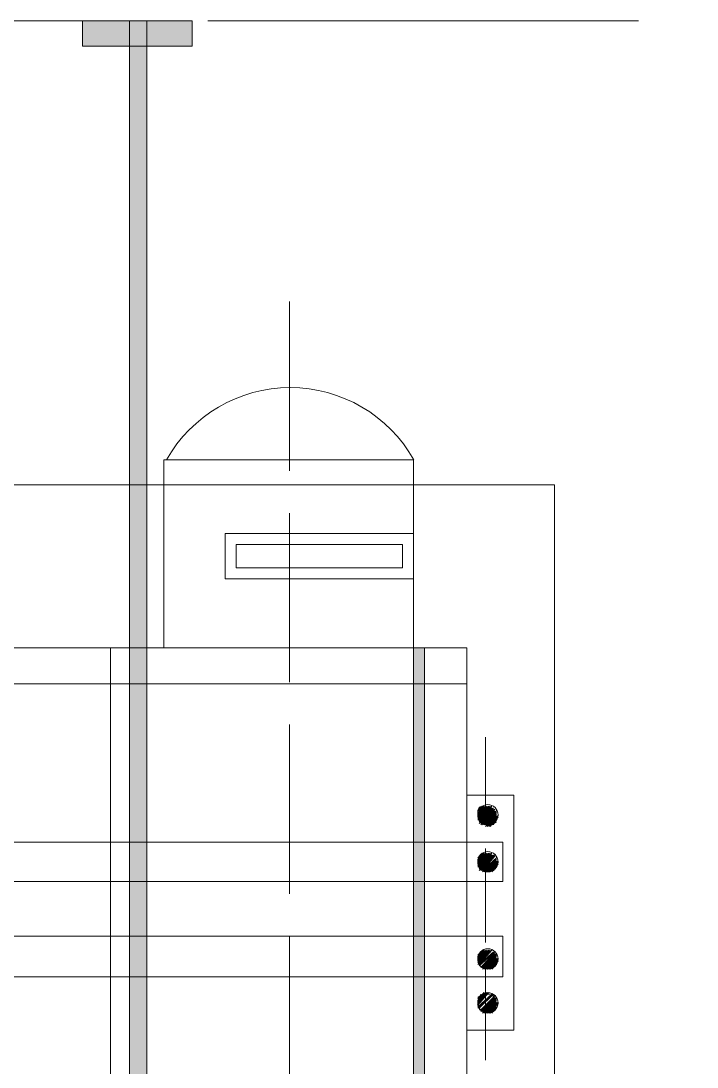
# Model space of a CAD drawing. Header units: inches. Extents: x 2602 to 127694, y 109 to 91908.
# Drawn here: x 20564 to 21978, y 29485 to 31674 of the extents above; entities that cross this region are included whole.
import ezdxf

# ---------------------------------------------------------------- set-up
doc = ezdxf.new("R2010")
doc.units = ezdxf.units.IN
doc.header["$MEASUREMENT"] = 0
doc.linetypes.add('PDF_IMPORT', pattern=[1, 0.8, -0.2])
doc.layers.add('PDF_Geometry', color=7, linetype='Continuous')
doc.layers.add('PDF_Solid Fills', color=7, linetype='Continuous', true_color=0x724639)

msp = doc.modelspace()

# ---------------------------------------------------------------- hatches: boundary and pattern name
at = {"layer": 'PDF_Solid Fills', "transparency": 33554559}
msp.add_hatch(color=1, dxfattribs=at).paths.add_polyline_path([(20921.9, 31674.3), (20692.3, 31674.3), (20692.3, 31621.8), (20790.7, 31621.8), (20790.7, 26724.5), (20692.3, 26724.5), (20692.3, 26672), (20921.9, 26672), (20921.9, 26724.5), (20826.8, 26724.5), (20826.8, 31621.8), (20921.9, 31621.8)])
at = {"layer": 'PDF_Solid Fills', "true_color": 0xb85b72, "transparency": 33554559}
msp.add_hatch(color=13, dxfattribs=at).paths.add_polyline_path([(21407.4, 30362.2), (21384.4, 30362.2), (21384.4, 28007.1), (21407.4, 28007.1)])

# ---------------------------------------------------------------- linework, layer by layer
at = {"layer": 'PDF_Geometry', "color": 30, "linetype": 'PDF_IMPORT', "lineweight": 0, "ltscale": 1125.093782, "true_color": 0xff7f00}
msp.add_lwpolyline([(11954, 31674.3), (103309.6, 31674.3)], dxfattribs=at)
at = {"layer": 'PDF_Geometry', "color": 1, "lineweight": 0}
msp.add_lwpolyline([(20692.3, 31674.3), (20921.9, 31674.3), (20921.9, 31621.8), (20692.3, 31621.8)], close=True, dxfattribs=at)
msp.add_lwpolyline([(20826.8, 31674.3), (20826.8, 26724.5), (20790.7, 26724.5), (20790.7, 31674.3)], dxfattribs=at)
at = {"layer": 'PDF_Geometry', "linetype": 'PDF_IMPORT', "lineweight": 0, "ltscale": 442.821168}
msp.add_lwpolyline([(21125.3, 31087.1), (21125.3, 27203.4)], dxfattribs=at)
at = {"layer": 'PDF_Geometry', "color": 132, "lineweight": 0, "true_color": 0x00b8b8}
msp.add_lwpolyline([(20862.9, 30362.2), (20862.9, 30755.8), (21384.4, 30755.8), (21384.4, 30362.2)], dxfattribs=at)
at = {"layer": 'PDF_Geometry', "color": 13, "lineweight": 0, "true_color": 0xb85b5b}
msp.add_lwpolyline([(18986.6, 30703.4), (21679.6, 30703.4), (21679.6, 27787.3), (18986.6, 27787.3)], close=True, dxfattribs=at)
at = {"layer": 'PDF_Geometry', "color": 13, "lineweight": 0, "true_color": 0xb85b72}
for points in [[(20990.8, 30601.7), (21384.4, 30601.7), (21384.4, 30506.6), (20990.8, 30506.6)], [(21013.8, 30578.7), (21361.5, 30578.7), (21361.5, 30529.5), (21013.8, 30529.5)], [(21384.4, 28007.1), (21384.4, 30362.2)], [(21384.4, 28007.1), (21384.4, 30362.2)], [(21407.4, 28007.1), (21407.4, 30362.2)], [(21407.4, 28007.1), (21407.4, 30362.2)]]:
    msp.add_lwpolyline(points, close=True, dxfattribs=at)
at = {"layer": 'PDF_Geometry', "lineweight": 0}
msp.add_lwpolyline([(19186.7, 30362.2), (21496, 30362.2), (21496, 30286.8), (19186.7, 30286.8)], close=True, dxfattribs=at)
at = {"layer": 'PDF_Geometry', "color": 123, "lineweight": 0, "true_color": 0x5bb8b8}
msp.add_lwpolyline([(20751.4, 30362.2), (21496, 30362.2), (21496, 28007.1), (20751.4, 28007.1)], close=True, dxfattribs=at)
at = {"layer": 'PDF_Geometry', "color": 13, "lineweight": 0, "true_color": 0xb85b72}
msp.add_lwpolyline([(21384.4, 30362.2), (21384.4, 28007.1)], dxfattribs=at)
msp.add_lwpolyline([(21384.4, 30362.2), (21384.4, 28007.1)], dxfattribs=at)
msp.add_lwpolyline([(21384.4, 30362.2), (21384.4, 28007.1)], dxfattribs=at)
msp.add_lwpolyline([(21384.4, 30362.2), (21384.4, 28007.1)], dxfattribs=at)
at = {"layer": 'PDF_Geometry', "linetype": 'PDF_IMPORT', "lineweight": 0, "ltscale": 246.01176}
msp.add_lwpolyline([(21535.3, 29499.5), (21535.3, 30175.3)], dxfattribs=at)
at = {"layer": 'PDF_Geometry', "color": 242, "lineweight": 0, "true_color": 0xdd0037}
for points in [[(21496, 30053.9), (21594.4, 30053.9), (21594.4, 29561.9), (21496, 29561.9)], [(21518.9, 30001.4), (21548.4, 30030.9), (21518.9, 30001.4), (21548.4, 30030.9), (21518.9, 30001.4), (21548.4, 30030.9), (21518.9, 30001.4), (21548.4, 30030.9), (21518.9, 30001.4), (21548.4, 30030.9), (21518.9, 30001.4), (21548.4, 30030.9), (21518.9, 30001.4), (21548.4, 30030.9), (21518.9, 30001.4), (21548.4, 30027.6), (21518.9, 30001.4), (21548.4, 30027.6), (21518.9, 30001.4), (21548.4, 30027.6), (21518.9, 30001.4), (21548.4, 30027.6)], [(21522.2, 29994.8), (21551.7, 30024.4), (21522.2, 29994.8), (21555, 30024.4), (21522.2, 29994.8), (21555, 30024.4)], [(21528.8, 29991.6), (21558.3, 30021.1), (21528.8, 29991.6), (21558.3, 30021.1), (21528.8, 29991.6), (21558.3, 30021.1), (21528.8, 29991.6), (21558.3, 30021.1), (21528.8, 29991.6), (21558.3, 30021.1), (21528.8, 29991.6), (21558.3, 30021.1), (21528.8, 29991.6), (21558.3, 30021.1), (21528.8, 29991.6), (21558.3, 30021.1), (21528.8, 29991.6), (21558.3, 30021.1), (21528.8, 29991.6), (21558.3, 30021.1), (21528.8, 29991.6), (21558.3, 30021.1), (21528.8, 29991.6), (21558.3, 30017.8), (21528.8, 29991.6), (21558.3, 30017.8)], [(21518.9, 29903), (21548.4, 29932.5), (21518.9, 29903), (21548.4, 29932.5), (21518.9, 29903), (21548.4, 29932.5), (21518.9, 29903), (21548.4, 29932.5), (21518.9, 29903), (21548.4, 29932.5), (21518.9, 29903), (21548.4, 29932.5), (21518.9, 29903), (21548.4, 29932.5), (21518.9, 29903), (21548.4, 29932.5), (21518.9, 29903), (21548.4, 29932.5), (21518.9, 29903), (21548.4, 29932.5)], [(21522.2, 29903), (21548.4, 29932.5), (21522.2, 29903), (21548.4, 29932.5), (21522.2, 29903), (21548.4, 29929.2), (21522.2, 29903), (21551.7, 29929.2)], [(21528.8, 29896.4), (21558.3, 29922.7), (21528.8, 29896.4), (21558.3, 29922.7)], [(21528.8, 29893.2), (21558.3, 29922.7), (21528.8, 29893.2), (21558.3, 29922.7), (21528.8, 29893.2), (21558.3, 29922.7), (21528.8, 29893.2), (21558.3, 29922.7), (21528.8, 29893.2), (21558.3, 29922.7), (21528.8, 29893.2), (21558.3, 29922.7), (21528.8, 29893.2), (21558.3, 29922.7), (21528.8, 29893.2), (21558.3, 29922.7), (21528.8, 29893.2), (21558.3, 29922.7), (21528.8, 29893.2), (21558.3, 29922.7), (21528.8, 29893.2), (21558.3, 29922.7)], [(21541.9, 29893.2), (21558.3, 29909.6), (21541.9, 29893.2), (21558.3, 29909.6), (21541.9, 29893.2), (21558.3, 29909.6), (21541.9, 29893.2), (21558.3, 29909.6), (21541.9, 29893.2), (21558.3, 29909.6), (21541.9, 29893.2), (21558.3, 29909.6)], [(21548.4, 29893.2), (21558.3, 29903), (21548.4, 29893.2), (21558.3, 29903), (21548.4, 29893.2), (21558.3, 29903), (21548.4, 29893.2), (21558.3, 29903)], [(21551.7, 29896.4), (21555, 29899.7), (21551.7, 29896.4), (21555, 29899.7)], [(21518.9, 29712.8), (21535.3, 29729.2), (21518.9, 29712.8), (21535.3, 29729.2), (21518.9, 29712.8), (21535.3, 29729.2), (21518.9, 29712.8), (21535.3, 29729.2), (21518.9, 29712.8), (21535.3, 29729.2), (21518.9, 29712.8), (21535.3, 29729.2), (21518.9, 29712.8), (21535.3, 29729.2), (21518.9, 29712.8), (21538.6, 29729.2)], [(21518.9, 29709.5), (21538.6, 29729.2), (21518.9, 29709.5), (21538.6, 29729.2), (21518.9, 29709.5), (21538.6, 29729.2), (21518.9, 29709.5), (21538.6, 29729.2), (21518.9, 29709.5), (21538.6, 29729.2), (21518.9, 29709.5), (21538.6, 29729.2), (21518.9, 29709.5), (21538.6, 29729.2), (21518.9, 29709.5), (21538.6, 29729.2), (21518.9, 29709.5), (21541.9, 29729.2)], [(21522.2, 29696.4), (21555, 29725.9), (21522.2, 29696.4), (21555, 29725.9)], [(21525.5, 29693.1), (21555, 29725.9), (21525.5, 29693.1), (21555, 29725.9), (21525.5, 29693.1), (21555, 29722.6), (21525.5, 29693.1), (21555, 29722.6), (21525.5, 29693.1), (21555, 29722.6), (21525.5, 29693.1), (21555, 29722.6), (21525.5, 29693.1), (21555, 29722.6), (21525.5, 29693.1), (21555, 29722.6), (21525.5, 29693.1), (21555, 29722.6), (21525.5, 29693.1), (21555, 29722.6), (21525.5, 29693.1), (21555, 29722.6), (21525.5, 29693.1), (21555, 29722.6), (21525.5, 29693.1), (21555, 29722.6), (21525.5, 29693.1), (21555, 29722.6), (21525.5, 29693.1), (21555, 29722.6), (21525.5, 29693.1), (21555, 29722.6), (21525.5, 29693.1), (21555, 29722.6)], [(21541.9, 29689.8), (21561.6, 29706.2), (21541.9, 29689.8), (21558.3, 29706.2), (21541.9, 29689.8), (21558.3, 29706.2), (21541.9, 29689.8), (21558.3, 29706.2), (21541.9, 29689.8), (21558.3, 29706.2), (21541.9, 29689.8), (21558.3, 29706.2), (21541.9, 29689.8), (21558.3, 29706.2)], [(21551.7, 29693.1), (21555, 29696.4), (21551.7, 29693.1), (21555, 29696.4)], [(21518.9, 29611.1), (21548.4, 29637.3), (21518.9, 29611.1), (21548.4, 29637.3), (21518.9, 29611.1), (21548.4, 29637.3), (21518.9, 29611.1), (21548.4, 29637.3), (21518.9, 29611.1), (21548.4, 29637.3), (21518.9, 29611.1), (21548.4, 29637.3)], [(21518.9, 29607.8), (21548.4, 29637.3), (21518.9, 29607.8), (21548.4, 29637.3), (21518.9, 29607.8), (21548.4, 29637.3), (21518.9, 29607.8), (21548.4, 29637.3), (21518.9, 29607.8), (21548.4, 29637.3)], [(21522.2, 29607.8), (21548.4, 29637.3), (21522.2, 29607.8), (21548.4, 29637.3), (21522.2, 29607.8), (21548.4, 29637.3), (21522.2, 29607.8), (21551.7, 29637.3), (21522.2, 29607.8), (21551.7, 29637.3), (21522.2, 29607.8), (21551.7, 29637.3), (21522.2, 29607.8), (21551.7, 29637.3), (21522.2, 29607.8), (21551.7, 29637.3), (21522.2, 29607.8), (21551.7, 29637.3), (21522.2, 29607.8), (21551.7, 29637.3)], [(21551.7, 29601.2), (21555, 29607.8), (21551.7, 29601.2), (21555, 29604.5)]]:
    msp.add_lwpolyline(points, close=True, dxfattribs=at)
for points in [[(21518.9, 30021.1), (21528.8, 30030.9), (21518.9, 30021.1)], [(21518.9, 30014.5), (21532, 30030.9), (21518.9, 30014.5), (21535.3, 30030.9), (21518.9, 30014.5), (21535.3, 30030.9), (21518.9, 30014.5), (21535.3, 30030.9), (21518.9, 30014.5), (21535.3, 30030.9), (21518.9, 30014.5), (21535.3, 30030.9), (21518.9, 30014.5), (21535.3, 30030.9), (21518.9, 30014.5), (21535.3, 30030.9), (21518.9, 30011.2), (21535.3, 30030.9), (21518.9, 30011.2), (21538.6, 30030.9), (21518.9, 30011.2), (21538.6, 30030.9), (21518.9, 30011.2), (21538.6, 30030.9), (21518.9, 30011.2), (21538.6, 30030.9), (21518.9, 30011.2), (21538.6, 30030.9), (21518.9, 30011.2), (21538.6, 30030.9), (21518.9, 30011.2), (21538.6, 30030.9), (21518.9, 30011.2), (21538.6, 30030.9), (21518.9, 30008), (21538.6, 30030.9), (21518.9, 30008), (21541.9, 30030.9), (21518.9, 30008), (21541.9, 30030.9), (21518.9, 30008), (21541.9, 30030.9), (21518.9, 30008), (21541.9, 30030.9), (21518.9, 30008), (21541.9, 30030.9), (21518.9, 30008), (21541.9, 30030.9), (21518.9, 30008), (21541.9, 30030.9), (21518.9, 30008), (21541.9, 30030.9), (21518.9, 30008), (21541.9, 30030.9), (21518.9, 30008)], [(21545.2, 30030.9), (21518.9, 30001.4), (21545.2, 30030.9), (21518.9, 30001.4), (21545.2, 30030.9), (21518.9, 30004.7), (21545.2, 30030.9), (21518.9, 30004.7), (21545.2, 30030.9), (21518.9, 30004.7), (21545.2, 30030.9), (21518.9, 30004.7), (21545.2, 30030.9), (21518.9, 30004.7), (21545.2, 30030.9), (21518.9, 30004.7), (21545.2, 30030.9), (21518.9, 30004.7), (21545.2, 30030.9), (21518.9, 30004.7), (21545.2, 30030.9), (21518.9, 30004.7), (21545.2, 30030.9), (21518.9, 30004.7), (21545.2, 30030.9), (21518.9, 30004.7), (21541.9, 30030.9), (21518.9, 30004.7), (21541.9, 30030.9)], [(21518.9, 30021.1), (21528.8, 30027.6), (21518.9, 30021.1), (21528.8, 30027.6)], [(21522.2, 30024.4), (21525.5, 30027.6), (21522.2, 30024.4)], [(21525.5, 30027.6), (21522.2, 30021.1), (21528.8, 30027.6), (21522.2, 30021.1)], [(21522.2, 30001.4), (21548.4, 30027.6), (21522.2, 29998.1), (21548.4, 30027.6), (21522.2, 29998.1), (21548.4, 30027.6), (21522.2, 29998.1), (21551.7, 30027.6), (21522.2, 29998.1), (21551.7, 30027.6), (21522.2, 29998.1), (21551.7, 30027.6), (21522.2, 29998.1), (21551.7, 30027.6), (21522.2, 29998.1), (21551.7, 30027.6), (21522.2, 29998.1), (21551.7, 30027.6), (21522.2, 29998.1), (21551.7, 30027.6), (21522.2, 29998.1), (21551.7, 30027.6), (21522.2, 29998.1), (21551.7, 30027.6), (21522.2, 29998.1), (21551.7, 30027.6), (21522.2, 29998.1), (21551.7, 30027.6), (21522.2, 29998.1), (21551.7, 30027.6), (21522.2, 29998.1), (21551.7, 30027.6), (21522.2, 29998.1), (21551.7, 30027.6), (21522.2, 29994.8), (21551.7, 30027.6), (21522.2, 29994.8), (21551.7, 30027.6)], [(21525.5, 29994.8), (21555, 30024.4), (21525.5, 29994.8), (21555, 30024.4), (21525.5, 29994.8), (21555, 30024.4), (21525.5, 29994.8), (21555, 30024.4), (21525.5, 29994.8), (21555, 30024.4), (21525.5, 29994.8), (21555, 30024.4), (21525.5, 29994.8), (21555, 30024.4), (21525.5, 29994.8), (21555, 30024.4), (21525.5, 29994.8), (21555, 30024.4), (21525.5, 29994.8), (21555, 30024.4), (21525.5, 29994.8), (21555, 30024.4), (21525.5, 29994.8), (21555, 30024.4), (21525.5, 29994.8), (21555, 30024.4), (21525.5, 29994.8), (21555, 30024.4), (21525.5, 29994.8), (21555, 30024.4)], [(21525.5, 29991.6), (21555, 30021.1), (21525.5, 29991.6), (21555, 30021.1), (21525.5, 29991.6), (21555, 30021.1), (21528.8, 29991.6), (21555, 30021.1)], [(21532, 29991.6), (21558.3, 30017.8), (21532, 29991.6), (21558.3, 30017.8), (21532, 29991.6), (21558.3, 30017.8), (21532, 29991.6), (21558.3, 30017.8), (21532, 29991.6), (21558.3, 30017.8), (21532, 29991.6), (21558.3, 30017.8), (21532, 29991.6), (21558.3, 30017.8), (21532, 29991.6), (21558.3, 30017.8), (21532, 29991.6), (21558.3, 30017.8), (21532, 29991.6), (21558.3, 30017.8), (21532, 29991.6), (21558.3, 30017.8), (21532, 29991.6), (21558.3, 30014.5), (21532, 29991.6), (21558.3, 30014.5), (21535.3, 29991.6)], [(21535.3, 29988.3), (21558.3, 30014.5), (21535.3, 29988.3), (21558.3, 30014.5), (21535.3, 29988.3), (21558.3, 30014.5), (21535.3, 29988.3), (21558.3, 30014.5), (21535.3, 29988.3), (21558.3, 30014.5), (21535.3, 29988.3), (21558.3, 30014.5), (21535.3, 29988.3), (21558.3, 30014.5), (21535.3, 29988.3), (21558.3, 30014.5), (21535.3, 29988.3), (21558.3, 30014.5), (21535.3, 29988.3), (21558.3, 30011.2), (21535.3, 29988.3), (21561.6, 30011.2), (21538.6, 29988.3), (21561.6, 30011.2), (21538.6, 29988.3), (21561.6, 30011.2), (21538.6, 29988.3), (21561.6, 30011.2), (21538.6, 29988.3), (21561.6, 30011.2), (21538.6, 29988.3), (21561.6, 30011.2), (21538.6, 29988.3), (21561.6, 30011.2), (21538.6, 29988.3), (21561.6, 30011.2), (21538.6, 29988.3), (21561.6, 30011.2)], [(21538.6, 29988.3), (21561.6, 30008), (21538.6, 29988.3), (21561.6, 30008), (21541.9, 29988.3), (21561.6, 30008), (21541.9, 29988.3), (21561.6, 30008)], [(21545.2, 29991.6), (21558.3, 30001.4), (21545.2, 29991.6), (21558.3, 30004.7), (21545.2, 29991.6), (21558.3, 30004.7), (21545.2, 29991.6), (21558.3, 30004.7), (21545.2, 29991.6), (21558.3, 30004.7), (21545.2, 29991.6), (21558.3, 30004.7), (21545.2, 29988.3), (21558.3, 30004.7), (21541.9, 29988.3), (21558.3, 30004.7), (21541.9, 29988.3), (21558.3, 30008), (21541.9, 29988.3), (21558.3, 30008), (21541.9, 29988.3), (21558.3, 30008), (21541.9, 29988.3), (21558.3, 30008), (21541.9, 29988.3), (21558.3, 30008)], [(21548.4, 29991.6), (21558.3, 30001.4), (21548.4, 29991.6), (21558.3, 30001.4), (21548.4, 29991.6), (21558.3, 30001.4), (21548.4, 29991.6), (21558.3, 30001.4)], [(21548.4, 29991.6), (21558.3, 29998.1), (21548.4, 29991.6)], [(21551.7, 29991.6), (21555, 29998.1), (21551.7, 29991.6)], [(21551.7, 29994.8), (21555, 29998.1), (21551.7, 29994.8)], [(21528.8, 29929.2), (21522.2, 29922.7), (21528.8, 29932.5), (21518.9, 29922.7), (21528.8, 29932.5), (21518.9, 29922.7), (21528.8, 29932.5), (21518.9, 29922.7), (21528.8, 29932.5)], [(21518.9, 29922.7), (21532, 29932.5), (21518.9, 29919.4), (21532, 29932.5), (21518.9, 29919.4), (21532, 29932.5), (21518.9, 29919.4), (21532, 29932.5), (21518.9, 29919.4), (21532, 29932.5), (21518.9, 29919.4), (21532, 29932.5), (21518.9, 29919.4), (21535.3, 29932.5), (21518.9, 29916.1), (21535.3, 29932.5), (21518.9, 29916.1), (21535.3, 29932.5), (21518.9, 29916.1), (21535.3, 29932.5), (21518.9, 29916.1), (21535.3, 29932.5), (21518.9, 29916.1), (21535.3, 29932.5), (21518.9, 29916.1), (21535.3, 29932.5), (21518.9, 29916.1), (21535.3, 29932.5), (21518.9, 29916.1), (21538.6, 29932.5), (21518.9, 29912.8), (21538.6, 29932.5), (21518.9, 29912.8), (21538.6, 29932.5), (21518.9, 29912.8), (21538.6, 29932.5), (21518.9, 29912.8), (21538.6, 29932.5), (21518.9, 29912.8), (21538.6, 29932.5), (21518.9, 29912.8), (21538.6, 29932.5), (21518.9, 29912.8), (21538.6, 29932.5), (21518.9, 29912.8), (21538.6, 29932.5), (21518.9, 29912.8), (21541.9, 29932.5), (21518.9, 29912.8)], [(21518.9, 29909.6), (21541.9, 29932.5), (21518.9, 29909.6), (21541.9, 29932.5), (21518.9, 29909.6), (21541.9, 29932.5), (21518.9, 29909.6), (21541.9, 29932.5), (21518.9, 29909.6), (21541.9, 29932.5), (21518.9, 29909.6), (21541.9, 29932.5), (21518.9, 29909.6), (21541.9, 29932.5), (21518.9, 29909.6), (21541.9, 29932.5), (21518.9, 29909.6), (21541.9, 29932.5), (21518.9, 29909.6), (21541.9, 29932.5)], [(21518.9, 29909.6), (21545.2, 29932.5), (21518.9, 29909.6)], [(21518.9, 29906.3), (21545.2, 29932.5), (21518.9, 29906.3), (21545.2, 29932.5), (21518.9, 29906.3), (21545.2, 29932.5), (21518.9, 29906.3), (21545.2, 29932.5), (21518.9, 29906.3), (21545.2, 29932.5), (21518.9, 29906.3), (21545.2, 29932.5), (21518.9, 29906.3), (21545.2, 29932.5), (21518.9, 29906.3), (21545.2, 29932.5), (21518.9, 29906.3), (21545.2, 29932.5), (21518.9, 29906.3), (21545.2, 29932.5), (21518.9, 29906.3), (21545.2, 29932.5), (21518.9, 29906.3), (21545.2, 29932.5)], [(21518.9, 29906.3), (21548.4, 29932.5), (21518.9, 29906.3)], [(21522.2, 29926), (21525.5, 29929.2), (21522.2, 29926), (21525.5, 29929.2)], [(21522.2, 29899.7), (21551.7, 29929.2), (21522.2, 29899.7), (21551.7, 29929.2), (21522.2, 29899.7), (21551.7, 29929.2), (21522.2, 29899.7), (21551.7, 29929.2), (21522.2, 29899.7), (21551.7, 29929.2), (21522.2, 29899.7), (21551.7, 29929.2), (21522.2, 29899.7), (21551.7, 29929.2), (21522.2, 29899.7), (21551.7, 29929.2), (21522.2, 29899.7), (21551.7, 29929.2), (21522.2, 29899.7), (21551.7, 29929.2), (21522.2, 29899.7), (21551.7, 29929.2), (21522.2, 29899.7), (21551.7, 29929.2), (21522.2, 29899.7), (21551.7, 29929.2), (21522.2, 29899.7), (21551.7, 29929.2), (21522.2, 29899.7), (21551.7, 29929.2), (21522.2, 29899.7), (21551.7, 29929.2)], [(21522.2, 29899.7), (21555, 29929.2), (21522.2, 29899.7)], [(21522.2, 29896.4), (21555, 29929.2), (21522.2, 29896.4)], [(21555, 29926), (21528.8, 29896.4), (21555, 29926), (21525.5, 29896.4), (21555, 29926), (21525.5, 29896.4), (21555, 29926), (21525.5, 29896.4), (21555, 29926), (21525.5, 29896.4), (21555, 29926), (21525.5, 29896.4), (21555, 29926), (21525.5, 29896.4), (21555, 29926), (21525.5, 29896.4), (21555, 29926), (21525.5, 29896.4), (21555, 29926), (21525.5, 29896.4), (21555, 29926), (21525.5, 29896.4), (21555, 29926), (21525.5, 29896.4), (21555, 29926), (21525.5, 29896.4), (21555, 29926), (21525.5, 29896.4), (21555, 29926), (21525.5, 29896.4), (21555, 29926), (21525.5, 29896.4), (21555, 29926), (21525.5, 29896.4), (21555, 29929.2), (21525.5, 29896.4), (21555, 29929.2)], [(21532, 29893.2), (21558.3, 29922.7), (21532, 29893.2), (21558.3, 29919.4), (21532, 29893.2), (21558.3, 29919.4), (21532, 29893.2), (21558.3, 29919.4), (21532, 29893.2), (21558.3, 29919.4), (21532, 29893.2), (21558.3, 29919.4), (21532, 29893.2), (21558.3, 29919.4), (21532, 29893.2), (21558.3, 29919.4), (21532, 29893.2), (21558.3, 29919.4), (21532, 29893.2), (21558.3, 29919.4), (21532, 29893.2), (21558.3, 29919.4), (21532, 29893.2), (21558.3, 29919.4), (21532, 29893.2), (21558.3, 29919.4), (21535.3, 29893.2), (21558.3, 29919.4)], [(21561.6, 29916.1), (21538.6, 29893.2), (21561.6, 29916.1), (21535.3, 29893.2), (21558.3, 29916.1), (21535.3, 29893.2), (21558.3, 29916.1), (21535.3, 29893.2), (21558.3, 29916.1), (21535.3, 29893.2), (21558.3, 29916.1), (21535.3, 29893.2), (21558.3, 29916.1), (21535.3, 29893.2), (21558.3, 29916.1), (21535.3, 29893.2), (21558.3, 29916.1), (21535.3, 29893.2), (21558.3, 29916.1), (21535.3, 29893.2), (21558.3, 29916.1), (21535.3, 29893.2), (21558.3, 29916.1)], [(21538.6, 29893.2), (21561.6, 29912.8), (21538.6, 29893.2), (21561.6, 29912.8), (21538.6, 29893.2), (21561.6, 29912.8), (21538.6, 29893.2), (21561.6, 29912.8), (21538.6, 29893.2), (21561.6, 29912.8), (21538.6, 29893.2), (21561.6, 29912.8), (21538.6, 29893.2), (21561.6, 29912.8), (21538.6, 29893.2), (21561.6, 29912.8), (21538.6, 29893.2), (21561.6, 29912.8), (21541.9, 29893.2), (21561.6, 29909.6), (21541.9, 29893.2), (21561.6, 29909.6)], [(21558.3, 29909.6), (21545.2, 29893.2), (21558.3, 29906.3), (21545.2, 29893.2), (21558.3, 29906.3), (21545.2, 29893.2), (21558.3, 29906.3), (21545.2, 29893.2), (21558.3, 29906.3), (21545.2, 29893.2), (21558.3, 29906.3), (21545.2, 29893.2), (21558.3, 29906.3), (21545.2, 29893.2)], [(21548.4, 29896.4), (21558.3, 29903)], [(21522.2, 29719.3), (21528.8, 29729.2), (21518.9, 29719.3), (21528.8, 29729.2), (21518.9, 29719.3), (21528.8, 29729.2), (21518.9, 29719.3), (21528.8, 29729.2)], [(21518.9, 29719.3), (21532, 29729.2), (21518.9, 29716), (21532, 29729.2), (21518.9, 29716), (21532, 29729.2), (21518.9, 29716), (21532, 29729.2), (21518.9, 29716), (21532, 29729.2), (21518.9, 29716), (21532, 29729.2), (21518.9, 29716), (21535.3, 29729.2), (21518.9, 29716)], [(21545.2, 29729.2), (21518.9, 29702.9), (21545.2, 29729.2), (21518.9, 29702.9), (21545.2, 29729.2), (21518.9, 29702.9), (21545.2, 29729.2), (21518.9, 29702.9), (21545.2, 29729.2), (21518.9, 29702.9), (21545.2, 29729.2), (21518.9, 29702.9), (21545.2, 29729.2), (21518.9, 29702.9), (21545.2, 29729.2), (21518.9, 29702.9), (21545.2, 29729.2), (21518.9, 29702.9), (21545.2, 29729.2), (21518.9, 29702.9), (21545.2, 29729.2), (21518.9, 29702.9), (21545.2, 29729.2), (21518.9, 29706.2), (21545.2, 29729.2), (21518.9, 29706.2), (21541.9, 29729.2), (21518.9, 29706.2), (21541.9, 29729.2), (21518.9, 29706.2), (21541.9, 29729.2), (21518.9, 29706.2), (21541.9, 29729.2), (21518.9, 29706.2), (21541.9, 29729.2), (21518.9, 29706.2), (21541.9, 29729.2), (21518.9, 29706.2), (21541.9, 29729.2), (21518.9, 29706.2), (21541.9, 29729.2), (21518.9, 29706.2), (21541.9, 29729.2), (21518.9, 29706.2), (21541.9, 29729.2)], [(21518.9, 29702.9), (21548.4, 29729.2), (21518.9, 29702.9), (21548.4, 29729.2), (21518.9, 29699.6), (21548.4, 29729.2), (21518.9, 29699.6), (21548.4, 29729.2), (21518.9, 29699.6), (21548.4, 29729.2), (21518.9, 29699.6), (21548.4, 29729.2), (21518.9, 29699.6), (21548.4, 29729.2), (21518.9, 29699.6), (21548.4, 29729.2), (21518.9, 29699.6), (21548.4, 29729.2), (21518.9, 29699.6), (21548.4, 29729.2), (21518.9, 29699.6), (21548.4, 29729.2), (21518.9, 29699.6)], [(21522.2, 29699.6), (21548.4, 29729.2), (21522.2, 29699.6), (21548.4, 29729.2), (21522.2, 29699.6), (21548.4, 29729.2), (21522.2, 29699.6), (21551.7, 29725.9), (21522.2, 29699.6), (21551.7, 29725.9), (21522.2, 29696.4), (21551.7, 29725.9), (21522.2, 29696.4), (21551.7, 29725.9), (21522.2, 29696.4), (21551.7, 29725.9), (21522.2, 29696.4), (21551.7, 29725.9), (21522.2, 29696.4), (21551.7, 29725.9), (21522.2, 29696.4), (21551.7, 29725.9), (21522.2, 29696.4), (21551.7, 29725.9), (21522.2, 29696.4), (21551.7, 29725.9), (21522.2, 29696.4), (21551.7, 29725.9), (21522.2, 29696.4), (21551.7, 29725.9), (21522.2, 29696.4), (21551.7, 29725.9), (21522.2, 29696.4), (21551.7, 29725.9), (21522.2, 29696.4), (21551.7, 29725.9), (21522.2, 29696.4), (21551.7, 29725.9), (21522.2, 29696.4), (21551.7, 29725.9)], [(21528.8, 29725.9), (21522.2, 29722.6), (21525.5, 29725.9), (21522.2, 29722.6), (21525.5, 29725.9)], [(21558.3, 29719.3), (21532, 29689.8), (21558.3, 29719.3), (21532, 29689.8), (21558.3, 29719.3), (21528.8, 29689.8), (21558.3, 29719.3), (21528.8, 29689.8), (21558.3, 29719.3), (21528.8, 29689.8), (21558.3, 29719.3), (21528.8, 29689.8), (21558.3, 29719.3), (21528.8, 29689.8), (21558.3, 29719.3), (21528.8, 29689.8), (21558.3, 29719.3), (21528.8, 29689.8), (21558.3, 29719.3), (21528.8, 29689.8), (21558.3, 29719.3), (21528.8, 29689.8), (21558.3, 29719.3), (21528.8, 29689.8), (21558.3, 29719.3), (21528.8, 29693.1), (21558.3, 29719.3), (21528.8, 29693.1), (21558.3, 29719.3), (21528.8, 29693.1), (21555, 29722.6), (21528.8, 29693.1), (21558.3, 29722.6)], [(21532, 29689.8), (21558.3, 29716), (21532, 29689.8), (21558.3, 29716), (21532, 29689.8), (21558.3, 29716), (21532, 29689.8), (21558.3, 29716), (21532, 29689.8), (21558.3, 29716), (21532, 29689.8), (21558.3, 29716), (21532, 29689.8), (21558.3, 29716), (21532, 29689.8), (21558.3, 29716), (21532, 29689.8), (21558.3, 29716), (21532, 29689.8), (21558.3, 29716), (21532, 29689.8), (21558.3, 29716), (21535.3, 29689.8), (21558.3, 29716), (21535.3, 29689.8), (21558.3, 29712.8), (21535.3, 29689.8), (21558.3, 29712.8), (21535.3, 29689.8), (21558.3, 29712.8), (21535.3, 29689.8), (21558.3, 29712.8), (21535.3, 29689.8), (21558.3, 29712.8), (21535.3, 29689.8), (21558.3, 29712.8), (21535.3, 29689.8), (21558.3, 29712.8), (21535.3, 29689.8), (21558.3, 29712.8), (21535.3, 29689.8), (21558.3, 29712.8), (21535.3, 29689.8), (21561.6, 29712.8), (21538.6, 29689.8), (21561.6, 29712.8)], [(21538.6, 29689.8), (21561.6, 29709.5), (21538.6, 29689.8), (21561.6, 29709.5), (21538.6, 29689.8), (21561.6, 29709.5), (21538.6, 29689.8), (21561.6, 29709.5), (21538.6, 29689.8), (21561.6, 29709.5), (21538.6, 29689.8), (21561.6, 29709.5), (21538.6, 29689.8), (21561.6, 29709.5), (21538.6, 29689.8), (21561.6, 29709.5), (21538.6, 29689.8), (21561.6, 29709.5), (21541.9, 29689.8), (21561.6, 29709.5)], [(21558.3, 29706.2), (21545.2, 29689.8), (21558.3, 29702.9), (21545.2, 29689.8), (21558.3, 29702.9), (21545.2, 29689.8), (21558.3, 29702.9), (21545.2, 29689.8), (21558.3, 29702.9), (21545.2, 29689.8), (21558.3, 29702.9), (21545.2, 29689.8), (21558.3, 29702.9), (21545.2, 29689.8)], [(21558.3, 29702.9), (21548.4, 29689.8), (21558.3, 29699.6), (21548.4, 29689.8), (21558.3, 29699.6), (21548.4, 29689.8), (21558.3, 29699.6), (21548.4, 29689.8), (21558.3, 29699.6), (21548.4, 29693.1)], [(21518.9, 29620.9), (21538.6, 29640.6), (21518.9, 29620.9), (21538.6, 29640.6), (21518.9, 29620.9), (21538.6, 29640.6), (21518.9, 29620.9), (21538.6, 29640.6), (21518.9, 29620.9), (21535.3, 29640.6), (21518.9, 29620.9), (21535.3, 29640.6), (21518.9, 29620.9), (21535.3, 29640.6), (21518.9, 29620.9), (21535.3, 29640.6), (21518.9, 29620.9), (21535.3, 29640.6), (21518.9, 29624.2), (21535.3, 29640.6), (21518.9, 29624.2), (21535.3, 29640.6), (21518.9, 29624.2), (21535.3, 29640.6), (21518.9, 29624.2), (21532, 29640.6), (21518.9, 29624.2), (21532, 29640.6), (21518.9, 29624.2), (21532, 29640.6)], [(21518.9, 29617.6), (21538.6, 29640.6), (21518.9, 29617.6), (21538.6, 29640.6), (21518.9, 29617.6), (21538.6, 29640.6), (21518.9, 29617.6), (21538.6, 29640.6), (21518.9, 29617.6), (21538.6, 29640.6), (21518.9, 29617.6), (21541.9, 29640.6), (21518.9, 29617.6), (21541.9, 29640.6), (21518.9, 29617.6), (21541.9, 29640.6), (21518.9, 29617.6), (21541.9, 29640.6), (21518.9, 29617.6), (21541.9, 29640.6), (21518.9, 29614.3), (21541.9, 29640.6), (21518.9, 29614.3), (21541.9, 29640.6), (21518.9, 29614.3), (21541.9, 29640.6), (21518.9, 29614.3), (21541.9, 29640.6), (21518.9, 29614.3), (21541.9, 29640.6), (21518.9, 29614.3), (21541.9, 29640.6)], [(21518.9, 29630.7), (21528.8, 29637.3), (21518.9, 29627.5), (21528.8, 29637.3), (21518.9, 29627.5), (21528.8, 29637.3), (21518.9, 29627.5), (21532, 29637.3), (21518.9, 29627.5), (21532, 29637.3), (21518.9, 29627.5), (21532, 29637.3), (21518.9, 29624.2), (21532, 29637.3)], [(21525.5, 29634), (21522.2, 29630.7), (21525.5, 29637.3), (21522.2, 29630.7), (21528.8, 29637.3), (21522.2, 29630.7)], [(21525.5, 29604.5), (21555, 29634), (21525.5, 29604.5), (21555, 29634), (21525.5, 29604.5), (21555, 29634), (21525.5, 29604.5), (21555, 29634), (21525.5, 29604.5), (21555, 29634), (21525.5, 29604.5), (21555, 29634), (21525.5, 29604.5), (21555, 29634), (21525.5, 29601.2), (21555, 29634), (21525.5, 29601.2), (21555, 29630.7), (21525.5, 29601.2), (21555, 29630.7), (21525.5, 29601.2), (21555, 29630.7), (21525.5, 29601.2), (21555, 29630.7), (21525.5, 29601.2), (21555, 29630.7), (21525.5, 29601.2), (21555, 29630.7), (21525.5, 29601.2), (21555, 29630.7), (21525.5, 29601.2), (21555, 29630.7), (21525.5, 29601.2), (21555, 29630.7), (21525.5, 29601.2)], [(21558.3, 29627.5), (21532, 29597.9), (21558.3, 29627.5), (21532, 29597.9), (21558.3, 29627.5), (21532, 29597.9), (21558.3, 29627.5), (21532, 29597.9), (21558.3, 29627.5), (21532, 29597.9), (21558.3, 29627.5), (21532, 29597.9), (21558.3, 29627.5), (21528.8, 29597.9), (21558.3, 29627.5), (21528.8, 29601.2), (21558.3, 29627.5), (21528.8, 29601.2), (21558.3, 29627.5), (21528.8, 29601.2), (21558.3, 29627.5), (21528.8, 29601.2), (21558.3, 29627.5), (21528.8, 29601.2), (21558.3, 29627.5), (21528.8, 29601.2), (21558.3, 29627.5), (21528.8, 29601.2), (21555, 29630.7), (21528.8, 29601.2), (21558.3, 29630.7), (21528.8, 29601.2), (21558.3, 29630.7), (21528.8, 29601.2), (21558.3, 29630.7), (21528.8, 29601.2), (21558.3, 29630.7), (21528.8, 29601.2), (21558.3, 29630.7), (21528.8, 29601.2), (21558.3, 29630.7)], [(21532, 29597.9), (21558.3, 29624.2), (21532, 29597.9), (21558.3, 29624.2), (21532, 29597.9), (21558.3, 29624.2), (21532, 29597.9), (21558.3, 29624.2), (21532, 29597.9), (21558.3, 29624.2), (21532, 29597.9), (21558.3, 29624.2), (21532, 29597.9), (21558.3, 29624.2), (21535.3, 29597.9), (21558.3, 29624.2), (21535.3, 29597.9), (21558.3, 29624.2), (21535.3, 29597.9), (21558.3, 29624.2), (21535.3, 29597.9), (21558.3, 29624.2), (21535.3, 29597.9), (21558.3, 29624.2), (21535.3, 29597.9), (21558.3, 29620.9), (21535.3, 29597.9), (21558.3, 29620.9), (21535.3, 29597.9), (21558.3, 29620.9), (21535.3, 29597.9), (21558.3, 29620.9), (21535.3, 29597.9), (21558.3, 29620.9), (21535.3, 29597.9), (21561.6, 29620.9), (21538.6, 29597.9), (21561.6, 29620.9), (21538.6, 29597.9), (21561.6, 29620.9), (21538.6, 29597.9), (21561.6, 29620.9), (21538.6, 29597.9), (21561.6, 29620.9), (21538.6, 29597.9), (21561.6, 29617.6), (21538.6, 29597.9), (21561.6, 29617.6), (21538.6, 29597.9), (21561.6, 29617.6), (21538.6, 29597.9), (21561.6, 29617.6), (21538.6, 29597.9), (21561.6, 29617.6), (21538.6, 29597.9)], [(21558.3, 29614.3), (21545.2, 29597.9), (21558.3, 29614.3), (21545.2, 29597.9), (21558.3, 29614.3), (21545.2, 29597.9), (21558.3, 29614.3), (21541.9, 29597.9), (21558.3, 29614.3), (21541.9, 29597.9), (21558.3, 29614.3), (21541.9, 29597.9), (21558.3, 29614.3), (21541.9, 29597.9), (21558.3, 29614.3), (21541.9, 29597.9), (21561.6, 29617.6), (21541.9, 29597.9), (21561.6, 29617.6), (21541.9, 29597.9), (21558.3, 29617.6), (21541.9, 29597.9), (21558.3, 29617.6)], [(21545.2, 29597.9), (21558.3, 29611.1), (21545.2, 29597.9), (21558.3, 29611.1), (21545.2, 29597.9), (21558.3, 29611.1), (21545.2, 29597.9), (21558.3, 29611.1), (21548.4, 29597.9), (21558.3, 29611.1), (21548.4, 29601.2), (21558.3, 29611.1)], [(21548.4, 29601.2), (21558.3, 29607.8), (21548.4, 29601.2), (21558.3, 29607.8), (21548.4, 29601.2), (21558.3, 29607.8)]]:
    msp.add_lwpolyline(points, dxfattribs=at)
at = {"layer": 'PDF_Geometry', "color": 244, "lineweight": 0, "true_color": 0x940025}
for points in [[(19108, 29955.5), (21571.4, 29955.5), (21571.4, 29873.5), (19108, 29873.5)], [(19108, 29758.7), (21571.4, 29758.7), (21571.4, 29673.4), (19108, 29673.4)]]:
    msp.add_lwpolyline(points, close=True, dxfattribs=at)
at = {"layer": 'PDF_Geometry', "color": 242, "lineweight": 0, "true_color": 0xdd0037}
for centre in [(21540.2, 30012.9), (21540.2, 29914.5), (21540.2, 29711.1), (21540.2, 29619.3)]:
    msp.add_circle(centre, 21.3, dxfattribs=at)
at = {"layer": 'PDF_Geometry', "color": 132, "lineweight": 0, "true_color": 0x00b8b8}
msp.add_arc((21126.9, 30609.9), 296.9, 29.3888, 150.6112, dxfattribs=at)
at = {"layer": 'PDF_Geometry', "color": 242, "lineweight": 0, "true_color": 0xdd0037}
for centre, radius, start, end in [((21530.4, 30019.4), 11.6, 98.1301, 188.1301), ((21543.5, 29612.7), 24.7, 86.1859, 176.1859), ((21520.6, 29635.7), 31.2, 273.0128, 3.0128)]:
    msp.add_arc(centre, radius, start, end, dxfattribs=at)

doc.saveas('drawing.dxf')
